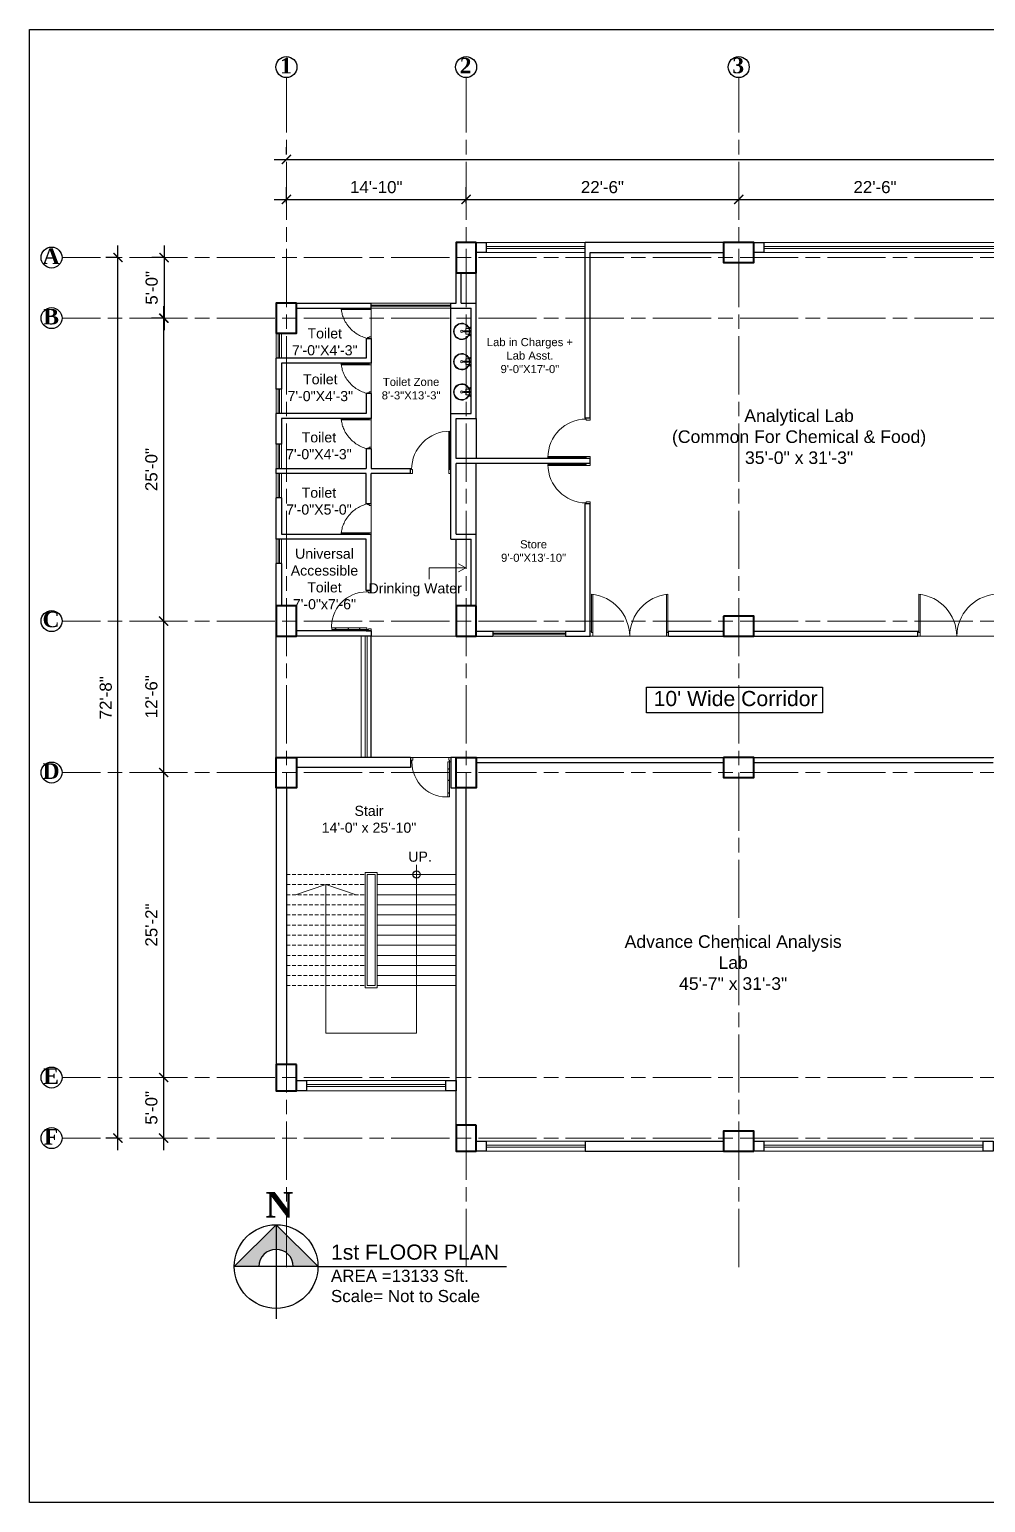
# Model space of a CAD drawing. Header units: inches. Extents: x -12 to 20935469, y -1604 to 24729220.
# Drawn here: x 20887724 to 20888671, y 24721123 to 24722582 of the extents above; entities that cross this region are included whole.
import ezdxf

# ---------------------------------------------------------------- set-up
doc = ezdxf.new("R2010")
doc.units = ezdxf.units.IN
doc.header["$LTSCALE"] = 0.03
doc.header["$MEASUREMENT"] = 0
doc.header["$PDMODE"] = 32
doc.header["$PDSIZE"] = 15
doc.linetypes.add('ACAD_ISO08W100', pattern=[36, 24, -3, 6, -3])
doc.linetypes.add('DASHED2', pattern=[0.375, 0.25, -0.125])
for name, color, linetype, lineweight in [('column', 1, 'Continuous', 40), ('Dim Line', 252, 'Continuous', 13), ('Door', 7, 'Continuous', 18), ('Gas', 21, 'Continuous', 5), ('Glass Line', 252, 'Continuous', 9), ('Grid Line', 252, 'Continuous', 18), ('Low Wall', 7, 'Continuous', 30), ('Main Wall', 7, 'Continuous', 30), ('RAIL', 23, 'Continuous', 13), ('STAIR', 46, 'Continuous', 15), ('TOILET FIXTURE', 142, 'Continuous', 5), ('wind.', 150, 'Continuous', 20)]:
    doc.layers.add(name, color=color, linetype=linetype, lineweight=lineweight)
doc.layers.add('TEXT', color=7, linetype='Continuous')
doc.styles.add('2', font='swisscl.ttf')
doc.styles.add('RomanS', font='arial.ttf', dxfattribs={"height": 12})
doc.styles.get("Standard").update_dxf_attribs({"font": 'timesbd.ttf'})
doc.dimstyles.new('Aec_Arch_I', dxfattribs={"dimscale": 96, "dimtxt": 12, "dimasz": 0.09375, "dimexe": 0.125, "dimexo": 0.125, "dimgap": 0.0625, "dimtad": 1, "dimdec": 0, "dimzin": 3, "dimdsep": 46, "dimlunit": 4, "dimtxsty": 'RomanS', "dimblk1": 'ARCHTICK', "dimblk2": 'ARCHTICK', "dimsah": 1, "dimcen": 0.09375, "dimdle": 0.125, "dimadec": 0, "dimazin": 0, "dimtfac": 0.75, "dimtdec": 0, "dimtmove": 2, "dimatfit": 3, "dimldrblk": 'ARCHTICK', "dimfxl": 1, "dimfrac": 1, "dimtolj": 1, "dimtzin": 0, "dimarcsym": 0})

# ---------------------------------------------------------------- blocks, each defined once
blk = doc.blocks.new('Door_45')
at = {"layer": 'Door'}
for p, q in [((1.5, 5), (1.5, 44)), ((1.5, 40), (2.2, 40)), ((2.2, 40), (2.2, 39.5)), ((2.2, 39.5), (2.7, 39.5)), ((2.7, 39.5), (2.7, 40)), ((2.7, 40), (3.5, 40)), ((3.5, 44), (3.5, 5)), ((1.5, 25.8), (2.2, 25.8)), ((2.2, 25.8), (2.2, 25.3)), ((2.2, 25.3), (2.7, 25.3)), ((2.7, 25.8), (3.5, 25.8)), ((2.7, 25.3), (2.7, 25.8)), ((0, 0), (0, 5)), ((0, 5), (1.5, 5)), ((1.5, 12.6), (2.2, 12.6)), ((3.5, 5), (1.5, 5)), ((1.5, 5), (1.5, 3)), ((1.5, 3), (2.5, 3)), ((2.2, 12.6), (2.2, 13.1)), ((2.2, 13.1), (2.7, 13.1)), ((2.5, 3), (2.5, 0)), ((2.7, 13.1), (2.7, 12.6)), ((2.7, 12.6), (3.5, 12.6)), ((42.5, 3), (42.5, 0)), ((43.5, 3), (42.5, 3)), ((45, 5), (43.5, 5)), ((43.5, 5), (43.5, 3)), ((45, 0), (45, 5)), ((2.5, 0), (0, 0)), ((42.5, 0), (45, 0))]:
    blk.add_line(p, q, dxfattribs=at)
blk.add_arc((4.7, 5.3), 38.8, 359.6233, 94.6685, dxfattribs=at)
blk = doc.blocks.new('$D40')
at = {"layer": 'Door'}
for p, q in [((1, 4), (1, 42)), ((2, 0), (2, 42)), ((1, 5), (0, 5)), ((2, 0), (0, 0)), ((2, 4), (1, 4)), ((39, 4), (38, 4)), ((38, 4), (38, 0)), ((40, 0), (38, 0)), ((40, 5), (39, 5)), ((39, 5), (39, 4))]:
    blk.add_line(p, q, dxfattribs=at)
blk.add_arc((1, 4), 38, 0, 90, dxfattribs=at)
blk = doc.blocks.new('_ArchTick')
at = {"color": 0, "linetype": 'ByBlock', "lineweight": 35, "const_width": 0.15}
blk.add_lwpolyline([(-0.5, -0.5), (0.5, 0.5)], dxfattribs=at)
blk = doc.blocks.new('*D14')
at = {"layer": 'Defpoints', "color": 0, "transparency": 16777216}
for p in [(20831126.3, 24724578.2), (20830948.3, 24724562.3), (20831126.3, 24724562.3)]:
    blk.add_point(p, dxfattribs=at)
at = {"layer": 'Dim Line', "color": 0, "lineweight": -2, "transparency": 16777216}
for p, q in [((20830948.3, 24724574.3), (20830948.3, 24724590.2)), ((20831126.3, 24724574.3), (20831126.3, 24724590.2)), ((20830936.3, 24724578.2), (20831138.3, 24724578.2))]:
    blk.add_line(p, q, dxfattribs=at)
at = {"layer": 'Dim Line', "color": 0, "lineweight": -2, "transparency": 16777216, "xscale": 9, "yscale": 9, "zscale": 9, "rotation": 180}
blk.add_blockref('_ArchTick', (20830948.3, 24724578.2), dxfattribs=at)
at = {"layer": 'Dim Line', "color": 0, "lineweight": -2, "transparency": 16777216, "xscale": 9, "yscale": 9, "zscale": 9}
blk.add_blockref('_ArchTick', (20831126.3, 24724578.2), dxfattribs=at)
at = {"layer": 'Dim Line', "color": 0, "transparency": 16777216, "insert": (20831037.3, 24724590.3), "char_height": 12, "attachment_point": 5, "style": 'RomanS'}
blk.add_mtext('\\A1;14\'-10"', dxfattribs=at)
blk = doc.blocks.new('*D7')
at = {"layer": 'Defpoints', "color": 0, "transparency": 16777216}
for p in [(20831396.3, 24724578.2), (20831396.3, 24724578.2), (20831126.3, 24724562.3)]:
    blk.add_point(p, dxfattribs=at)
at = {"layer": 'Dim Line', "color": 0, "lineweight": -2, "transparency": 16777216}
for p, q in [((20831126.3, 24724574.3), (20831126.3, 24724590.2)), ((20831114.3, 24724578.2), (20831408.3, 24724578.2))]:
    blk.add_line(p, q, dxfattribs=at)
at = {"layer": 'Dim Line', "color": 0, "lineweight": -2, "transparency": 16777216, "xscale": 9, "yscale": 9, "zscale": 9, "rotation": 180}
blk.add_blockref('_ArchTick', (20831126.3, 24724578.2), dxfattribs=at)
at = {"layer": 'Dim Line', "color": 0, "lineweight": -2, "transparency": 16777216, "xscale": 9, "yscale": 9, "zscale": 9}
blk.add_blockref('_ArchTick', (20831396.3, 24724578.2), dxfattribs=at)
at = {"layer": 'Dim Line', "color": 0, "transparency": 16777216, "insert": (20831261.3, 24724590.3), "char_height": 12, "attachment_point": 5, "style": 'RomanS'}
blk.add_mtext('\\A1;22\'-6"', dxfattribs=at)
blk = doc.blocks.new('*D8')
at = {"layer": 'Defpoints', "color": 0, "transparency": 16777216}
for p in [(20831396.3, 24724578.2), (20831666.3, 24724578.2), (20831666.3, 24724578.2)]:
    blk.add_point(p, dxfattribs=at)
at = {"layer": 'Dim Line', "color": 0, "lineweight": -2, "transparency": 16777216}
blk.add_line((20831384.3, 24724578.2), (20831678.3, 24724578.2), dxfattribs=at)
at = {"layer": 'Dim Line', "color": 0, "lineweight": -2, "transparency": 16777216, "xscale": 9, "yscale": 9, "zscale": 9, "rotation": 180}
blk.add_blockref('_ArchTick', (20831396.3, 24724578.2), dxfattribs=at)
at = {"layer": 'Dim Line', "color": 0, "lineweight": -2, "transparency": 16777216, "xscale": 9, "yscale": 9, "zscale": 9}
blk.add_blockref('_ArchTick', (20831666.3, 24724578.2), dxfattribs=at)
at = {"layer": 'Dim Line', "color": 0, "transparency": 16777216, "insert": (20831531.3, 24724590.3), "char_height": 12, "attachment_point": 5, "style": 'RomanS'}
blk.add_mtext('\\A1;22\'-6"', dxfattribs=at)
blk = doc.blocks.new('*D13')
at = {"layer": 'Defpoints', "color": 0, "transparency": 16777216}
for p in [(20830948.3, 24724610.7), (20832951.8, 24724617.8), (20832951.8, 24724610.7)]:
    blk.add_point(p, dxfattribs=at)
at = {"layer": 'Dim Line', "color": 0, "lineweight": -2, "transparency": 16777216}
for p, q in [((20830948.3, 24724622.7), (20830948.3, 24724629.8)), ((20832951.8, 24724622.7), (20832951.8, 24724629.8)), ((20830936.3, 24724617.8), (20832963.8, 24724617.8))]:
    blk.add_line(p, q, dxfattribs=at)
at = {"layer": 'Dim Line', "color": 0, "lineweight": -2, "transparency": 16777216, "xscale": 9, "yscale": 9, "zscale": 9, "rotation": 180}
blk.add_blockref('_ArchTick', (20830948.3, 24724617.8), dxfattribs=at)
at = {"layer": 'Dim Line', "color": 0, "lineweight": -2, "transparency": 16777216, "xscale": 9, "yscale": 9, "zscale": 9}
blk.add_blockref('_ArchTick', (20832951.8, 24724617.8), dxfattribs=at)
at = {"layer": 'Dim Line', "color": 0, "transparency": 16777216, "insert": (20831950, 24724629.9), "char_height": 12, "attachment_point": 5, "style": 'RomanS'}
blk.add_mtext('\\A1;166\'-11"', dxfattribs=at)
blk = doc.blocks.new('*D15')
at = {"layer": 'Defpoints', "color": 0, "transparency": 16777216}
for p in [(20830838, 24724520.6), (20830827.1, 24724460.6), (20830838, 24724460.6)]:
    blk.add_point(p, dxfattribs=at)
at = {"layer": 'Dim Line', "color": 0, "lineweight": -2, "transparency": 16777216}
for p, q in [((20830827.1, 24724532.6), (20830827.1, 24724448.6)), ((20830826, 24724520.6), (20830815.1, 24724520.6)), ((20830826, 24724460.6), (20830815.1, 24724460.6))]:
    blk.add_line(p, q, dxfattribs=at)
at = {"layer": 'Dim Line', "color": 0, "lineweight": -2, "transparency": 16777216, "xscale": 9, "yscale": 9, "zscale": 9}
for p, rotation in [((20830827.1, 24724520.6), 90), ((20830827.1, 24724460.6), 270)]:
    blk.add_blockref('_ArchTick', p, dxfattribs=dict(at, rotation=rotation))
at = {"layer": 'Dim Line', "color": 0, "transparency": 16777216, "insert": (20830814.9, 24724490.6), "char_height": 12, "attachment_point": 5, "rotation": 90, "style": 'RomanS'}
blk.add_mtext('\\A1;5\'-0"', dxfattribs=at)
blk = doc.blocks.new('*D16')
at = {"layer": 'Defpoints', "color": 0, "transparency": 16777216}
for p in [(20830838, 24724460.6), (20830826.7, 24724160.7), (20830826.7, 24724160.7)]:
    blk.add_point(p, dxfattribs=at)
at = {"layer": 'Dim Line', "color": 0, "lineweight": -2, "transparency": 16777216}
for p, q in [((20830826.7, 24724472.6), (20830826.7, 24724148.7)), ((20830826, 24724460.6), (20830814.7, 24724460.6)), ((20830838.7, 24724160.7), (20830838.7, 24724160.7))]:
    blk.add_line(p, q, dxfattribs=at)
at = {"layer": 'Dim Line', "color": 0, "lineweight": -2, "transparency": 16777216, "xscale": 9, "yscale": 9, "zscale": 9}
for p, rotation in [((20830826.7, 24724460.6), 90), ((20830826.7, 24724160.7), 270)]:
    blk.add_blockref('_ArchTick', p, dxfattribs=dict(at, rotation=rotation))
at = {"layer": 'Dim Line', "color": 0, "transparency": 16777216, "insert": (20830814.6, 24724310.7), "char_height": 12, "attachment_point": 5, "rotation": 90, "style": 'RomanS'}
blk.add_mtext('\\A1;25\'-0"', dxfattribs=at)
blk = doc.blocks.new('*D17')
at = {"layer": 'Defpoints', "color": 0, "transparency": 16777216}
for p in [(20830826.7, 24724160.7), (20830826.7, 24724010.7), (20830826.7, 24724010.7)]:
    blk.add_point(p, dxfattribs=at)
at = {"layer": 'Dim Line', "color": 0, "lineweight": -2, "transparency": 16777216}
for p, q in [((20830826.7, 24724172.7), (20830826.7, 24723998.7)), ((20830838.7, 24724160.7), (20830838.7, 24724160.7)), ((20830838.7, 24724010.7), (20830838.7, 24724010.7))]:
    blk.add_line(p, q, dxfattribs=at)
at = {"layer": 'Dim Line', "color": 0, "lineweight": -2, "transparency": 16777216, "xscale": 9, "yscale": 9, "zscale": 9}
for p, rotation in [((20830826.7, 24724160.7), 90), ((20830826.7, 24724010.7), 270)]:
    blk.add_blockref('_ArchTick', p, dxfattribs=dict(at, rotation=rotation))
at = {"layer": 'Dim Line', "color": 0, "transparency": 16777216, "insert": (20830814.6, 24724085.7), "char_height": 12, "attachment_point": 5, "rotation": 90, "style": 'RomanS'}
blk.add_mtext('\\A1;12\'-6"', dxfattribs=at)
blk = doc.blocks.new('*D18')
at = {"layer": 'Defpoints', "color": 0, "transparency": 16777216}
for p in [(20830826.7, 24724010.7), (20830826.7, 24723708.7), (20830826.7, 24723708.7)]:
    blk.add_point(p, dxfattribs=at)
at = {"layer": 'Dim Line', "color": 0, "lineweight": -2, "transparency": 16777216}
for p, q in [((20830826.7, 24724022.7), (20830826.7, 24723696.7)), ((20830838.7, 24724010.7), (20830838.7, 24724010.7)), ((20830838.7, 24723708.7), (20830838.7, 24723708.7))]:
    blk.add_line(p, q, dxfattribs=at)
at = {"layer": 'Dim Line', "color": 0, "lineweight": -2, "transparency": 16777216, "xscale": 9, "yscale": 9, "zscale": 9}
for p, rotation in [((20830826.7, 24724010.7), 90), ((20830826.7, 24723708.7), 270)]:
    blk.add_blockref('_ArchTick', p, dxfattribs=dict(at, rotation=rotation))
at = {"layer": 'Dim Line', "color": 0, "transparency": 16777216, "insert": (20830814.6, 24723859.7), "char_height": 12, "attachment_point": 5, "rotation": 90, "style": 'RomanS'}
blk.add_mtext('\\A1;25\'-2"', dxfattribs=at)
blk = doc.blocks.new('*D19')
at = {"layer": 'Defpoints', "color": 0, "transparency": 16777216}
for p in [(20830826.7, 24723708.7), (20830826.7, 24723648.8), (20830826.7, 24723648.8)]:
    blk.add_point(p, dxfattribs=at)
at = {"layer": 'Dim Line', "color": 0, "lineweight": -2, "transparency": 16777216}
for p, q in [((20830826.7, 24723720.7), (20830826.7, 24723636.8)), ((20830838.7, 24723708.7), (20830838.7, 24723708.7)), ((20830838.7, 24723648.8), (20830838.7, 24723648.8))]:
    blk.add_line(p, q, dxfattribs=at)
at = {"layer": 'Dim Line', "color": 0, "lineweight": -2, "transparency": 16777216, "xscale": 9, "yscale": 9, "zscale": 9}
for p, rotation in [((20830826.7, 24723708.7), 90), ((20830826.7, 24723648.8), 270)]:
    blk.add_blockref('_ArchTick', p, dxfattribs=dict(at, rotation=rotation))
at = {"layer": 'Dim Line', "color": 0, "transparency": 16777216, "insert": (20830814.6, 24723678.7), "char_height": 12, "attachment_point": 5, "rotation": 90, "style": 'RomanS'}
blk.add_mtext('\\A1;5\'-0"', dxfattribs=at)
blk = doc.blocks.new('*D20')
at = {"layer": 'Defpoints', "color": 0, "transparency": 16777216}
for p in [(20830781.5, 24724520.6), (20830792.2, 24724520.6), (20830792.2, 24723648.8)]:
    blk.add_point(p, dxfattribs=at)
at = {"layer": 'Dim Line', "color": 0, "lineweight": -2, "transparency": 16777216}
for p, q in [((20830781.5, 24723636.8), (20830781.5, 24724532.6)), ((20830780.2, 24724520.6), (20830769.5, 24724520.6)), ((20830780.2, 24723648.8), (20830769.5, 24723648.8))]:
    blk.add_line(p, q, dxfattribs=at)
at = {"layer": 'Dim Line', "color": 0, "lineweight": -2, "transparency": 16777216, "xscale": 9, "yscale": 9, "zscale": 9}
for p, rotation in [((20830781.5, 24724520.6), 90), ((20830781.5, 24723648.8), 270)]:
    blk.add_blockref('_ArchTick', p, dxfattribs=dict(at, rotation=rotation))
at = {"layer": 'Dim Line', "color": 0, "transparency": 16777216, "insert": (20830769.4, 24724084.7), "char_height": 12, "attachment_point": 5, "rotation": 90, "style": 'RomanS'}
blk.add_mtext('\\A1;72\'-8"', dxfattribs=at)
blk = doc.blocks.new('sssss-flat-876')
at = {"layer": 'Door', "linetype": 'Continuous', "ltscale": 3}
blk.add_line((3666.5, 84027.2), (3666.5, 84055.7), dxfattribs=at)
at = {"layer": 'Door', "linetype": 'Continuous', "ltscale": 3, "extrusion": (-7.21527e-09, -3.35624e-18, 1), "elevation": 0}
for points in [[(3666.5, 84057.2), (3666.5, 84055.7), (3668.4, 84055.7), (3668.4, 84056.5), (3670.2, 84056.5), (3670.2, 84057.2)], [(3668.4, 84055.7), (3696.2, 84055.7), (3696.2, 84056.5), (3668.4, 84056.5)]]:
    blk.add_lwpolyline(points, close=True, dxfattribs=at)
at = {"layer": 'Door', "linetype": 'Continuous', "ltscale": 3, "flags": 128}
blk.add_lwpolyline([(3670.2, 84027.2, 0.04096), (3675.5, 84028.9, 0.082496), (3684.9, 84034.8, 0.052187), (3689.7, 84040, 0.043988), (3692.9, 84045, 0.036571), (3694.8, 84049.6, 0.034751), (3695.9, 84054.2, 0.011435), (3696.2, 84055.7)], format="xyb", dxfattribs=at)
at = {"layer": 'Door', "linetype": 'Continuous', "ltscale": 3}
blk.add_lwpolyline([(3666.5, 84027.2), (3666.5, 84028.7), (3668.4, 84028.7), (3668.4, 84027.9), (3670.2, 84027.9), (3670.2, 84027.2)], close=True, dxfattribs=at)
blk = doc.blocks.new('7-flat-72')
at = {"layer": 'Glass Line', "color": 8, "ltscale": 20}
for p, q in [((-64478.7, 376960.5), (-64480.3, 376960.5)), ((-64480.3, 376959.5), (-64480.3, 376960.5)), ((-64480.3, 376959.5), (-64480.3, 376960.5)), ((-64478.7, 376959.5), (-64480.3, 376959.5)), ((-64480.3, 376959.1), (-64480.3, 376959.4)), ((-64478.7, 376959.4), (-64480.3, 376959.4)), ((-64478.7, 376959.1), (-64480.3, 376959.1)), ((-64480.2, 376959.4), (-64480.2, 376959.5)), ((-64480.1, 376959.5), (-64480.1, 376960.5)), ((-64479.9, 376959.5), (-64479.9, 376960.5)), ((-64479.5, 376959.5), (-64479.5, 376960.5)), ((-64479.1, 376959.5), (-64479.1, 376960.5)), ((-64478.9, 376959.5), (-64478.9, 376960.5)), ((-64478.9, 376959.4), (-64478.9, 376959.5)), ((-64478.8, 376959.5), (-64478.8, 376960.5)), ((-64478.7, 376959.5), (-64478.7, 376960.5)), ((-64478.7, 376959.1), (-64478.7, 376959.4)), ((-64475.1, 376959.4), (-64476.9, 376959.4)), ((-64476.9, 376959.1), (-64476.9, 376959.4)), ((-64475.1, 376959.1), (-64476.9, 376959.1)), ((-64476.6, 376959.4), (-64476.6, 376966.6)), ((-64475.5, 376966.6), (-64476.6, 376966.6)), ((-64475.5, 376959.4), (-64475.5, 376966.6)), ((-64475.1, 376959.1), (-64475.1, 376959.4)), ((-64473.3, 376960.5), (-64471.7, 376960.5)), ((-64473.3, 376959.5), (-64473.3, 376960.5)), ((-64473.3, 376959.5), (-64473.3, 376960.5)), ((-64473.3, 376959.5), (-64471.7, 376959.5)), ((-64473.3, 376959.1), (-64473.3, 376959.4)), ((-64473.3, 376959.4), (-64471.7, 376959.4)), ((-64473.3, 376959.1), (-64471.7, 376959.1)), ((-64473.1, 376959.5), (-64473.1, 376960.5)), ((-64473.1, 376959.4), (-64473.1, 376959.5)), ((-64472.9, 376959.5), (-64472.9, 376960.5)), ((-64472.5, 376959.5), (-64472.5, 376960.5)), ((-64472.1, 376959.5), (-64472.1, 376960.5)), ((-64471.9, 376959.5), (-64471.9, 376960.5)), ((-64471.9, 376959.4), (-64471.9, 376959.5)), ((-64471.8, 376959.5), (-64471.8, 376960.5)), ((-64471.7, 376959.5), (-64471.7, 376960.5)), ((-64471.7, 376959.1), (-64471.7, 376959.4))]:
    blk.add_line(p, q, dxfattribs=at)
blk.add_circle((-64476, 376968.4, 0), 1.08, dxfattribs=at)
for radius, start, end in [(8.1, 273.8334, 266.1883), (7.55, 274.115, 265.9068)]:
    blk.add_arc((-64476, 376968.4, 0), radius, start, end, dxfattribs=at)
blk = doc.blocks.new('SFSFSFS-flat-72')
at = {"layer": 'TOILET FIXTURE', "ltscale": 0.2}
blk.add_lwpolyline([(-3918.5, -3608.1), (-3918.5, -3602.7), (-3923.9, -3602.7), (-3923.9, -3608.1)], close=True, dxfattribs=at)
at = {"layer": 'TOILET FIXTURE', "ltscale": 20}
blk.add_blockref('7-flat-72', (60554.8, -380567.2), dxfattribs=at)
blk = doc.blocks.new('fff')
at = {"layer": 'Grid Line', "color": 252, "linetype": 'ACAD_ISO08W100', "lineweight": 9, "ltscale": 80, "true_color": 0x939598}
for p, q in [((20830948.3, 24723521.1), (20830948.3, 24724698.8)), ((20831126.3, 24723521.1), (20831126.3, 24724698.8)), ((20831396.3, 24723521.1), (20831396.3, 24724698.8)), ((20833096.9, 24724520.6), (20830726.1, 24724520.6)), ((20833096.9, 24724460.6), (20830726.1, 24724460.6)), ((20833096.9, 24724160.7), (20830726.1, 24724160.7)), ((20833096.9, 24724010.7), (20830726.1, 24724010.7)), ((20833096.9, 24723708.7), (20830726.1, 24723708.7)), ((20833096.9, 24723648.8), (20830726.1, 24723648.8))]:
    blk.add_line(p, q, dxfattribs=at)
at = {"layer": 'Dim Line'}
for base, p1, p2, picture, middle in [((20832951.7523, 24724617.8128), (20830948.3088, 24724610.7482), (20832951.7523, 24724610.7482), '*D13', (20831950.0306, 24724629.9397)), ((20831126.3, 24724578.2), (20830948.3, 24724562.3), (20831126.3, 24724562.3), '*D14', (20831037.3, 24724590.3)), ((20831396.3, 24724578.2), (20831126.3, 24724562.3), (20831396.3, 24724578.2), '*D7', (20831261.3, 24724590.3)), ((20831666.3, 24724578.2), (20831396.3, 24724578.2), (20831666.3, 24724578.2), '*D8', (20831531.3, 24724590.3))]:
    dim = blk.add_linear_dim(base=base, p1=p1, p2=p2, dimstyle='Aec_Arch_I', dxfattribs=at)
    dim.commit()
    dim.dimension.update_dxf_attribs({"geometry": picture, "text_midpoint": middle})
for base, p1, p2, picture, middle in [((20830781.5, 24724520.6), (20830792.2, 24723648.8), (20830792.2, 24724520.6), '*D20', (20830769.4, 24724084.7)), ((20830827.1, 24724460.6), (20830838, 24724520.6), (20830838, 24724460.6), '*D15', (20830814.9, 24724490.6)), ((20830826.7, 24724160.7), (20830838, 24724460.6), (20830826.7, 24724160.7), '*D16', (20830814.6, 24724310.7)), ((20830826.7, 24724010.7), (20830826.7, 24724160.7), (20830826.7, 24724010.7), '*D17', (20830814.6, 24724085.7)), ((20830826.7, 24723708.7), (20830826.7, 24724010.7), (20830826.7, 24723708.7), '*D18', (20830814.6, 24723859.7)), ((20830826.7, 24723648.8), (20830826.7, 24723708.7), (20830826.7, 24723648.8), '*D19', (20830814.6, 24723678.7))]:
    dim = blk.add_linear_dim(base=base, p1=p1, p2=p2, angle=90, dimstyle='Aec_Arch_I', dxfattribs=at)
    dim.commit()
    dim.dimension.update_dxf_attribs({"geometry": picture, "text_midpoint": middle})

msp = doc.modelspace()

# ---------------------------------------------------------------- hatches: boundary and pattern name
at = {"layer": 'Low Wall'}
h = msp.add_hatch(color=256, dxfattribs=at)
h.paths.add_polyline_path([(20887950.9, 24721356.9), (20887926.5, 24721356.9), (20887967.9, 24721398.3), (20887967.9, 24721374, 0.414214)])
h.paths.add_polyline_path([(20887967.9, 24721374), (20887967.9, 24721398.3), (20888009.4, 24721356.9), (20887985, 24721356.9, 0.414214)])

# ---------------------------------------------------------------- linework, layer by layer
for p, q in [((20888441.1, 24722370.9), (20888441.1, 24722360.9)), ((20888166.1, 24722310.9), (20888166.1, 24722340.9)), ((20887968.1, 24722310.9), (20887968.1, 24722310.9)), ((20888141.1, 24722201.6), (20888141.1, 24722305.9)), ((20888166.1, 24722196.6), (20888166.1, 24722157)), ((20888166.1, 24722082), (20888166.1, 24722152)), ((20888146.1, 24722011), (20888146.1, 24722077)), ((20888057.1, 24721986.2), (20888062.1, 24721986.2)), ((20887968.1, 24721861), (20887968.1, 24721984)), ((20888052.1, 24721981.2), (20887968.1, 24721981)), ((20888062.1, 24721861), (20888062.1, 24721981.2)), ((20887967.9, 24721398.3), (20887967.9, 24721305)), ((20888009.4, 24721356.9), (20888196, 24721356.9))]:
    msp.add_line(p, q)
msp.add_lwpolyline([(20888334.9, 24721930.7), (20888509, 24721930.7), (20888509, 24721905.2), (20888334.9, 24721905.2)], close=True)
msp.add_lwpolyline([(20888009.3, 24721357), (20887926.5, 24721356.9)])
for centre, radius in [((20888107.1, 24721745), 3.61), ((20887967.9, 24721356.9), 41.4)]:
    msp.add_circle(centre, radius)
at = {"layer": 'column', "lineweight": 40, "ltscale": 20}
for points in [[(20888166.1, 24722370.9), (20888146.1, 24722370.9), (20888146.1, 24722340.9), (20888166.1, 24722340.9)], [(20888411.1, 24722370.9), (20888411.1, 24722350.9), (20888441.1, 24722350.9), (20888441.1, 24722370.9)], [(20887988.1, 24722310.9), (20887968.1, 24722310.9), (20887968.1, 24722280.9), (20887988.1, 24722280.9)], [(20887988.1, 24722011), (20887968.1, 24722011), (20887968.1, 24721981), (20887988.1, 24721981)], [(20888166.1, 24722011), (20888146.1, 24722011), (20888146.1, 24721981), (20888166.1, 24721981)], [(20888411.1, 24722001), (20888411.1, 24721981), (20888441.1, 24721981), (20888441.1, 24722001)], [(20887968.1, 24721861), (20887988.1, 24721861), (20887988.1, 24721831), (20887968.1, 24721831)], [(20888146.1, 24721861), (20888166.1, 24721861), (20888166.1, 24721831), (20888146.1, 24721831)], [(20888411.1, 24721861), (20888411.1, 24721841), (20888441.1, 24721841), (20888441.1, 24721861)], [(20887988.1, 24721557), (20887968.1, 24721557), (20887968.1, 24721531), (20887988.1, 24721531)], [(20888166.1, 24721497), (20888146.1, 24721497), (20888146.1, 24721471), (20888166.1, 24721471)], [(20888441.1, 24721471), (20888441.1, 24721491), (20888411.1, 24721491), (20888411.1, 24721471)]]:
    msp.add_lwpolyline(points, close=True, dxfattribs=at)
at = {"layer": 'Defpoints'}
msp.add_lwpolyline([(20887723.6, 24722581.7), (20890162.5, 24722581.7), (20890162.5, 24721123.2), (20887723.6, 24721123.2)], close=True, dxfattribs=at)
at = {"layer": 'Door'}
for p, q in [((20888280.4, 24721984.7), (20888280.4, 24722022.6)), ((20888281.7, 24721981), (20888281.7, 24722022.6)), ((20888354.5, 24721981), (20888354.5, 24722022.6)), ((20888355.8, 24721984.7), (20888355.8, 24722022.6)), ((20888604.4, 24721984.7), (20888604.4, 24722022.6)), ((20888605.7, 24721981), (20888605.7, 24722022.6)), ((20888280.4, 24721986), (20888279.1, 24721986)), ((20888355.8, 24721986), (20888357.1, 24721986)), ((20888604.4, 24721986), (20888603.1, 24721986)), ((20888281.7, 24721981), (20888279.1, 24721981)), ((20888281.7, 24721984.7), (20888280.4, 24721984.7)), ((20888354.5, 24721984.7), (20888355.8, 24721984.7)), ((20888354.5, 24721981), (20888357.1, 24721981)), ((20888605.7, 24721981), (20888603.1, 24721981)), ((20888605.7, 24721984.7), (20888604.4, 24721984.7))]:
    msp.add_line(p, q, dxfattribs=at)
for centre, start, end in [((20888275.8, 24721980.6), 0.5906, 83.7783), ((20888360.4, 24721980.6), 96.2217, 179.4094), ((20888599.8, 24721980.6), 0.5906, 83.7783), ((20888684.4, 24721980.6), 96.2217, 179.4094)]:
    msp.add_arc(centre, 42.3, start, end, dxfattribs=at)
at = {"layer": 'Gas', "color": 0, "lineweight": 5}
for points in [[(20888068.1, 24721747), (20888056.1, 24721747), (20888056.1, 24721633), (20888068.1, 24721633)], [(20888066.1, 24721745), (20888058.1, 24721745), (20888058.1, 24721635), (20888066.1, 24721635)]]:
    msp.add_lwpolyline(points, close=True, dxfattribs=at)
at = {"layer": 'Low Wall', "color": 0}
msp.add_lwpolyline([(20887926.5, 24721356.9), (20887967.9, 24721398.3), (20888009.4, 24721356.9)], dxfattribs=at)
at = {"layer": 'Low Wall'}
msp.add_arc((20887967.9, 24721356.9), 17, 0, 180, dxfattribs=at)
at = {"layer": 'Main Wall'}
for p, q in [((20888166.1, 24722370.9), (20888176.1, 24722370.9)), ((20888176.1, 24722370.9), (20888176.1, 24722360.8)), ((20888411.1, 24722370.9), (20888274.1, 24722370.9)), ((20888274.1, 24722197), (20888274.1, 24722370.9)), ((20888176.1, 24722360.8), (20888166.1, 24722360.8)), ((20888279.1, 24722360.9), (20888411.1, 24722360.9)), ((20888279.1, 24722197), (20888279.1, 24722360.9)), ((20888146.1, 24722310.9), (20888146.1, 24722340.9)), ((20888151.1, 24722310.9), (20888151.1, 24722340.9)), ((20887988.1, 24722310.9), (20888062.1, 24722310.9)), ((20888062.1, 24722305.9), (20888062.1, 24722310.9)), ((20888141.1, 24722310.9), (20888146.1, 24722310.9)), ((20888141.1, 24722305.9), (20888141.1, 24722310.9)), ((20888151.1, 24722310.9), (20888166.1, 24722310.9)), ((20888166.1, 24722196.6), (20888166.1, 24722310.9)), ((20887988.1, 24722305.9), (20888062.1, 24722305.9)), ((20888141.1, 24722305.9), (20888161.1, 24722305.9)), ((20888161.1, 24722201.6), (20888161.1, 24722305.9)), ((20888057.1, 24722275.9), (20888062.1, 24722275.9)), ((20888057.1, 24722275.9), (20888057.1, 24722256.3)), ((20888057.1, 24722256.3), (20887968.1, 24722256.3)), ((20887968.1, 24722225.6), (20887968.1, 24722256.3)), ((20888062.1, 24722251.3), (20887973.1, 24722251.3)), ((20887973.1, 24722225.6), (20887968.1, 24722225.6)), ((20888057.1, 24722221.3), (20888057.1, 24722201.6)), ((20888062.1, 24722221.3), (20888057.1, 24722221.3)), ((20888057.1, 24722201.6), (20887968.1, 24722201.6)), ((20887968.1, 24722171), (20887968.1, 24722201.6)), ((20887973.1, 24722196.6), (20887973.1, 24722171)), ((20888062.1, 24722196.6), (20887973.1, 24722196.6)), ((20888141.1, 24722147), (20888141.1, 24722201.6)), ((20888141.1, 24722201.6), (20888161.1, 24722201.6)), ((20888146.1, 24722157), (20888146.1, 24722196.6)), ((20888146.1, 24722196.6), (20888166.1, 24722196.6)), ((20888279.1, 24722197), (20888274.1, 24722197)), ((20887973.1, 24722171), (20887968.1, 24722171)), ((20888062.1, 24722166.6), (20888057.1, 24722166.6)), ((20887968.1, 24722147), (20888057.1, 24722147)), ((20887968.1, 24722142), (20887968.1, 24722147)), ((20888101.1, 24722142), (20888101.1, 24722147)), ((20888141.1, 24722077), (20888141.1, 24722147)), ((20888279.1, 24722157), (20888146.1, 24722157)), ((20888279.1, 24722152), (20888146.1, 24722152)), ((20888146.1, 24722082), (20888146.1, 24722152)), ((20888279.1, 24722152), (20888279.1, 24722157)), ((20888057.1, 24722142), (20887968.1, 24722142)), ((20888057.1, 24722112), (20888057.1, 24722142)), ((20888062.1, 24722112), (20888062.1, 24722142)), ((20888101.1, 24722142), (20888062.1, 24722142)), ((20887973.1, 24722118), (20887968.1, 24722118)), ((20887973.1, 24722118), (20887973.1, 24722082)), ((20888062.1, 24722112), (20888057.1, 24722112)), ((20888274.1, 24721986), (20888274.1, 24722112)), ((20888279.1, 24722112), (20888274.1, 24722112)), ((20888279.1, 24721981), (20888279.1, 24722112)), ((20887973.1, 24722082), (20888062.1, 24722082)), ((20888057.1, 24722026.2), (20888057.1, 24722077)), ((20888062.1, 24722026.2), (20888062.1, 24722082)), ((20888141.1, 24722077), (20888161.1, 24722077)), ((20888146.1, 24722082), (20888166.1, 24722082)), ((20888161.1, 24722011), (20888161.1, 24722077)), ((20888166.1, 24722011), (20888166.1, 24722082)), ((20887968.1, 24722011), (20887968.1, 24722053)), ((20887973.1, 24722053), (20887968.1, 24722053)), ((20888062.1, 24722026.2), (20888057.1, 24722026.2)), ((20888062.1, 24721986.2), (20887988.1, 24721986.2)), ((20888062.1, 24721986.2), (20888062.1, 24721981.2)), ((20888166.1, 24721986), (20888182.6, 24721986)), ((20888182.6, 24721986), (20888182.6, 24721981)), ((20888254.6, 24721986), (20888274.1, 24721986)), ((20888254.6, 24721986), (20888254.6, 24721981)), ((20888356.4, 24721981), (20888356.4, 24721986)), ((20888356.4, 24721986), (20888411.1, 24721986)), ((20888441.1, 24721986), (20888603.1, 24721986)), ((20888603.1, 24721986), (20888603.1, 24721981)), ((20888062.1, 24721981.2), (20887988.1, 24721981.2)), ((20888166.1, 24721981), (20888182.6, 24721981)), ((20888254.6, 24721981), (20888279.1, 24721981)), ((20888356.4, 24721981), (20888411.1, 24721981)), ((20888441.1, 24721981), (20888603.1, 24721981)), ((20888101.1, 24721861), (20887988.1, 24721861)), ((20888101.1, 24721861), (20888101.1, 24721851)), ((20888146.1, 24721861), (20888141.1, 24721861)), ((20888141.1, 24721861), (20888141.1, 24721831)), ((20888156.1, 24721861), (20888146.1, 24721861)), ((20888101.1, 24721851), (20887988.1, 24721851)), ((20887968.1, 24721831), (20887968.1, 24721557)), ((20887978.1, 24721831), (20887978.1, 24721557)), ((20888141.1, 24721831), (20888146.1, 24721831)), ((20888146.1, 24721531), (20888146.1, 24721831)), ((20888156.1, 24721497), (20888156.1, 24721831)), ((20888146.1, 24721497), (20888146.1, 24721531)), ((20888274.1, 24721481), (20888411.1, 24721481)), ((20888274.1, 24721481), (20888274.1, 24721471)), ((20888274.1, 24721471), (20888411.1, 24721471))]:
    msp.add_line(p, q, dxfattribs=at)
for points in [[(20888441.1, 24722370.9), (20888451.1, 24722370.9), (20888451.1, 24722360.9), (20888441.1, 24722360.9)], [(20887988.1, 24721541), (20887998.1, 24721541), (20887998.1, 24721531), (20887988.1, 24721531)], [(20888136.1, 24721541), (20888146.1, 24721541), (20888146.1, 24721531), (20888136.1, 24721531)], [(20888166.1, 24721481), (20888176.1, 24721481), (20888176.1, 24721471), (20888166.1, 24721471)], [(20888441.1, 24721481), (20888451.1, 24721481), (20888451.1, 24721471), (20888441.1, 24721471)], [(20888668.1, 24721481), (20888678.1, 24721481), (20888678.1, 24721471), (20888668.1, 24721471)]]:
    msp.add_lwpolyline(points, close=True, dxfattribs=at)
for points in [[(20888062.1, 24722275.9), (20888062.1, 24722251.3)], [(20887973.1, 24722251.3), (20887973.1, 24722225.6)], [(20888062.1, 24722221.3), (20888062.1, 24722196.6)], [(20888057.1, 24722166.6), (20888057.1, 24722147)], [(20888062.1, 24722166.6), (20888062.1, 24722147)], [(20888062.1, 24722147), (20888101.1, 24722147)], [(20888057.1, 24722077), (20887968.1, 24722077), (20887968.1, 24722118)], [(20887973.1, 24722053), (20887973.1, 24722011)], [(20888166.1, 24721861), (20888411.1, 24721861)], [(20888166.1, 24721856), (20888411.1, 24721856)], [(20888441.1, 24721861), (20888678.1, 24721861)], [(20888441.1, 24721856), (20888678.1, 24721856)]]:
    msp.add_lwpolyline(points, dxfattribs=at)
at = {"layer": 'RAIL', "lineweight": 9}
for p, q in [((20888107.1, 24721754.7), (20888107.1, 24721588)), ((20888017.1, 24721735), (20887987.1, 24721725)), ((20888017.1, 24721588), (20888017.1, 24721735)), ((20888047.1, 24721725), (20888017.1, 24721735)), ((20888146.1, 24721725), (20888068.1, 24721725)), ((20888107.1, 24721588), (20888017.1, 24721588))]:
    msp.add_line(p, q, dxfattribs=at)
at = {"layer": 'STAIR', "color": 253, "lineweight": 5}
for p, q in [((20888155.7, 24722048.7), (20888119.5, 24722048.7)), ((20888119.5, 24722048.7), (20888119.5, 24722037.5)), ((20888155.7, 24722048.7), (20888148.4, 24722052.7)), ((20888155.7, 24722048.7), (20888148.4, 24722044.7))]:
    msp.add_line(p, q, dxfattribs=at)
at = {"layer": 'STAIR', "color": 32, "linetype": 'DASHED2', "lineweight": 5, "ltscale": 500}
for p, q in [((20887978.1, 24721745), (20888056.1, 24721745)), ((20887978.1, 24721735), (20888056.1, 24721735)), ((20887978.1, 24721725), (20888056.1, 24721725)), ((20887978.1, 24721715), (20888056.1, 24721715)), ((20887978.1, 24721705), (20888056.1, 24721705)), ((20887978.1, 24721695), (20888056.1, 24721695)), ((20887978.1, 24721685), (20888056.1, 24721685)), ((20887978.1, 24721675), (20888056.1, 24721675)), ((20887978.1, 24721665), (20888056.1, 24721665)), ((20887978.1, 24721655), (20888056.1, 24721655)), ((20887978.1, 24721645), (20888056.1, 24721645)), ((20887978.1, 24721635), (20888056.1, 24721635))]:
    msp.add_line(p, q, dxfattribs=at)
at = {"layer": 'STAIR', "color": 32, "lineweight": 5}
for p, q in [((20888068.1, 24721745), (20888146.1, 24721745)), ((20888068.1, 24721735), (20888146.1, 24721735)), ((20888086.1, 24721725), (20888146.1, 24721725)), ((20888068.1, 24721715), (20888146.1, 24721715)), ((20888068.1, 24721705), (20888146.1, 24721705)), ((20888068.1, 24721695), (20888146.1, 24721695)), ((20888068.1, 24721685), (20888146.1, 24721685)), ((20888068.1, 24721675), (20888146.1, 24721675)), ((20888068.1, 24721665), (20888146.1, 24721665)), ((20888068.1, 24721655), (20888146.1, 24721655)), ((20888068.1, 24721645), (20888146.1, 24721645)), ((20888068.1, 24721635), (20888146.1, 24721635))]:
    msp.add_line(p, q, dxfattribs=at)
at = {"layer": 'TEXT'}
for centre in [(20887978.1, 24722544.5), (20888156.1, 24722544.5), (20888426.1, 24722544.5), (20887745.5, 24722355.9), (20887745.5, 24722295.9), (20887745.5, 24721996), (20887745.5, 24721846), (20887745.5, 24721544), (20887745.5, 24721484)]:
    msp.add_circle(centre, 10.4, dxfattribs=at)
at = {"layer": 'wind.', "lineweight": 5}
for p, q in [((20888274.1, 24722370.9), (20888176.1, 24722370.9)), ((20888176.1, 24722366.8), (20888274.1, 24722366.9)), ((20888176.1, 24722364.8), (20888274.1, 24722364.9)), ((20888441.1, 24722366.9), (20888441.1, 24722366.9)), ((20888441.1, 24722364.9), (20888441.1, 24722364.9)), ((20888451.1, 24722370.9), (20888696.1, 24722370.9)), ((20888451.1, 24722366.9), (20888696.1, 24722366.9)), ((20888451.1, 24722364.9), (20888696.1, 24722364.9)), ((20888176.1, 24722360.8), (20888274.1, 24722360.9)), ((20888451.1, 24722360.9), (20888696.1, 24722360.9)), ((20888062.1, 24722310.9), (20888141.1, 24722310.9)), ((20888062.1, 24722308.9), (20888141.1, 24722308.9)), ((20888062.1, 24722307.9), (20888141.1, 24722307.9)), ((20888062.1, 24722305.9), (20888141.1, 24722305.9)), ((20887968.1, 24722256.2), (20887968.1, 24722280.9)), ((20887970.1, 24722256.2), (20887970.1, 24722280.9)), ((20887971.1, 24722256.2), (20887971.1, 24722280.9)), ((20887973.1, 24722256.2), (20887973.1, 24722280.9)), ((20887968.1, 24722201.6), (20887968.1, 24722225.6)), ((20887970.1, 24722201.6), (20887970.1, 24722225.6)), ((20887971.1, 24722201.6), (20887971.1, 24722225.6)), ((20887973.1, 24722201.6), (20887973.1, 24722225.6)), ((20887968.1, 24722147), (20887968.1, 24722171)), ((20887970.1, 24722147), (20887970.1, 24722171)), ((20887971.1, 24722147), (20887971.1, 24722171)), ((20887973.1, 24722147), (20887973.1, 24722171)), ((20887968.1, 24722118), (20887968.1, 24722142)), ((20887970.1, 24722118), (20887970.1, 24722142)), ((20887971.1, 24722118), (20887971.1, 24722142)), ((20887973.1, 24722118), (20887973.1, 24722142)), ((20887968.1, 24722053), (20887968.1, 24722077)), ((20887970.1, 24722053), (20887970.1, 24722077)), ((20887971.1, 24722053), (20887971.1, 24722077)), ((20887973.1, 24722053), (20887973.1, 24722077)), ((20888182.6, 24721986), (20888254.6, 24721986)), ((20888052.1, 24721861), (20888052.1, 24721981.2)), ((20888056.1, 24721861), (20888056.1, 24721981.2)), ((20888058.1, 24721861), (20888058.1, 24721981.2)), ((20888182.6, 24721984), (20888254.6, 24721984)), ((20888182.6, 24721983), (20888254.6, 24721983)), ((20888182.6, 24721981), (20888268.6, 24721981)), ((20887993.1, 24721541), (20888141.1, 24721541)), ((20887998.1, 24721537), (20888136.1, 24721537)), ((20887998.1, 24721535), (20888136.1, 24721535)), ((20887993.1, 24721531), (20888141.1, 24721531)), ((20888176.1, 24721481), (20888274.1, 24721481)), ((20888176.1, 24721477), (20888274.1, 24721477)), ((20888176.1, 24721475), (20888274.1, 24721475)), ((20888451.1, 24721481), (20888668.1, 24721481)), ((20888451.1, 24721477), (20888668.1, 24721477)), ((20888451.1, 24721475), (20888668.1, 24721475)), ((20888176.1, 24721471), (20888274.1, 24721471)), ((20888451.1, 24721471), (20888668.1, 24721471))]:
    msp.add_line(p, q, dxfattribs=at)
at = {"layer": 'wind.'}
for p, q in [((20888441.1, 24722366.9), (20888441.1, 24722366.9)), ((20888441.1, 24722366.9), (20888441.1, 24722366.9)), ((20888441.1, 24722364.9), (20888441.1, 24722364.9)), ((20888441.1, 24722364.9), (20888441.1, 24722364.9)), ((20888441.1, 24721477), (20888441.1, 24721477)), ((20888441.1, 24721475), (20888441.1, 24721475))]:
    msp.add_line(p, q, dxfattribs=at)
at = {"layer": 'wind.', "lineweight": 5}
msp.add_lwpolyline([(20888062.1, 24721981.2), (20888884.1, 24721981), (20888884.1, 24722296), (20889063.6, 24722296), (20889063.6, 24721981), (20889897.6, 24721981), (20889897.6, 24721861), (20889063.6, 24721861), (20889063.6, 24721726), (20888708.1, 24721726), (20888708.1, 24721861), (20888062.1, 24721861), (20888062.1, 24721981.2)], dxfattribs=at)

# ---------------------------------------------------------------- block references
msp.add_blockref('fff', (57029.8, -2164.7))
at = {"layer": 'Door', "ltscale": 20, "xscale": -1}
for p in [(20891728.6, 24638248.7), (20891728.6, 24638194.1), (20891728.6, 24638139.4)]:
    msp.add_blockref('sssss-flat-876', p, dxfattribs=at)
at = {"layer": 'Door', "rotation": 90.00000000000001}
msp.add_blockref('$D40', (20888279.1, 24722157), dxfattribs=at)
at = {"layer": 'Door', "xscale": -1}
msp.add_blockref('$D40', (20888141.1, 24722142), dxfattribs=at)
at = {"layer": 'Door', "xscale": -1, "rotation": 90}
msp.add_blockref('$D40', (20888279.1, 24722152), dxfattribs=at)
at = {"layer": 'Door', "ltscale": 20, "rotation": 180}
msp.add_blockref('sssss-flat-876', (20891728.6, 24806139.2), dxfattribs=at)
at = {"layer": 'Door', "color": 250, "ltscale": 20, "xscale": 0.8888888888759539, "yscale": 0.8888888888759539, "zscale": 0.8888888888759539}
for p, rotation in [((20888062.1, 24721986.2), 90.00000000000001), ((20888141.1, 24721861), 180)]:
    msp.add_blockref('Door_45', p, dxfattribs=dict(at, rotation=rotation))
at = {"layer": 'TOILET FIXTURE', "ltscale": 20, "rotation": 90.00000000000001}
for p in [(20884553, 24726204), (20884553, 24726174), (20884553, 24726144)]:
    msp.add_blockref('SFSFSFS-flat-72', p, dxfattribs=at)

# ---------------------------------------------------------------- texts
msp.add_text('N', height=25.2).set_placement((20887957.4, 24721405.4))
at = {"layer": 'TEXT', "char_height": 15.44, "width": 227.458, "attachment_point": 8, "rotation": 0}
for s, insert in [('\\A1;1', (20887977.6, 24722538.2)), ('\\A1;2', (20888155.6, 24722538.2)), ('\\A1;3', (20888425.6, 24722538.2)), ('\\A1;A', (20887745, 24722349.6)), ('\\A1;B', (20887745, 24722289.6)), ('\\A1;C', (20887745, 24721989.7)), ('\\A1;D', (20887745, 24721839.7)), ('\\A1;E', (20887745, 24721537.7)), ('\\A1;F', (20887745, 24721477.7))]:
    msp.add_mtext(s, dxfattribs=dict(at, insert=insert))
at = {"layer": 'TEXT', "color": 30, "lineweight": 5, "ltscale": 20, "attachment_point": 2, "style": '2'}
for s, width, gutter_width, insert, char_height in [('{\\fArial|b0|i0|c0|p34;\\C0;Toilet \\P7\'-0"X4\'-3"}', 104.76, 0.5, (20888016.1, 24722285.8), 10), ('{\\fArial|b0|i0|c0|p34;\\C0;Lab in Charges + Lab Asst. \\P9\'-0"X17\'-0"}', 104.76, 0.5, (20888219.3, 24722276.2), 8), ('{\\fArial|b0|i0|c0|p34;\\C0;Toilet \\P7\'-0"X4\'-3"}', 104.76, 0.5, (20888011.7, 24722240.4), 10), ('{\\fArial|b0|i0|c0|p34;\\C0;Toilet Zone\\P8\'-3"X13\'-3"}', 104.76, 0.5, (20888101.6, 24722236.8), 8), ('\\pxsm1;{\\fArial|b0|i0|c0|p34;\\C0;Analytical Lab\\P(Common For Chemical & Food)\\P35\'-0" x 31\'-3" }', 362.503, 0.75, (20888485.9, 24722205.6), 12.476), ('{\\fArial|b0|i0|c0|p34;\\C0;Toilet \\P7\'-0"X4\'-3"}', 104.76, 0.5, (20888010.3, 24722182.9), 10), ('{\\fArial|b0|i0|c0|p34;\\C0;Toilet \\P7\'-0"X5\'-0"}', 104.76, 0.5, (20888010.3, 24722128.1), 10), ('{\\fArial|b0|i0|c0|p34;\\C0;Store\\P9\'-0"X13\'-10"}', 104.76, 0.5, (20888222.9, 24722076), 8), ('{\\fArial|b0|i0|c0|p34;\\C0;Universal Accessible Toilet\\P7\'-0"x7\'-6"}', 89.095, 0.35, (20888015.8, 24722067.7), 10), ('\\pxsm1;{\\fArial|b0|i0|c0|p34;\\C0;Drinking Water }', 88.563, 0.282, (20888105.6, 24722033.4), 10), ("\\pxsm1,qc;{\\fArial|b0|i0|c0|p34;\\C0;10' Wide Corridor}", 227.89, 0.75, (20888423, 24721926.8), 15), ('\\pxsm1;{\\fArial|b0|i0|c0|p34;\\C0;Stair\\P14\'-0" x 25\'-10"  }', 114.807, 0.282, (20888059.9, 24721813.1), 10), ('{\\fArial|b0|i0|c0|p34;\\C0;UP.}', 104.76, 0.5, (20888110.5, 24721767.7), 10), ('\\pxsm1,t9;{\\fArial|b0|i0|c0|p34;\\C0;Advance Chemical Analysis\\PLab\\P\\ptz;45\'-7" x 31\'-3" }', 219.875, 0.75, (20888420.6, 24721684.9), 12.476), ('\\A1;\\pxql;{\\fArial|b0|i0|c0|p34;\\C0;1st FLOOR PLAN\\P\\H0.8x;AREA =13133 Sft.\\PScale= \\H1x;Not to Scale}', 640.124, 0.5, (20888342.3, 24721378.7), 15)]:
    msp.add_mtext_dynamic_manual_height_columns(s, width=width, gutter_width=gutter_width, heights=[0], dxfattribs=dict(at, insert=insert, char_height=char_height))

doc.saveas('drawing.dxf')
